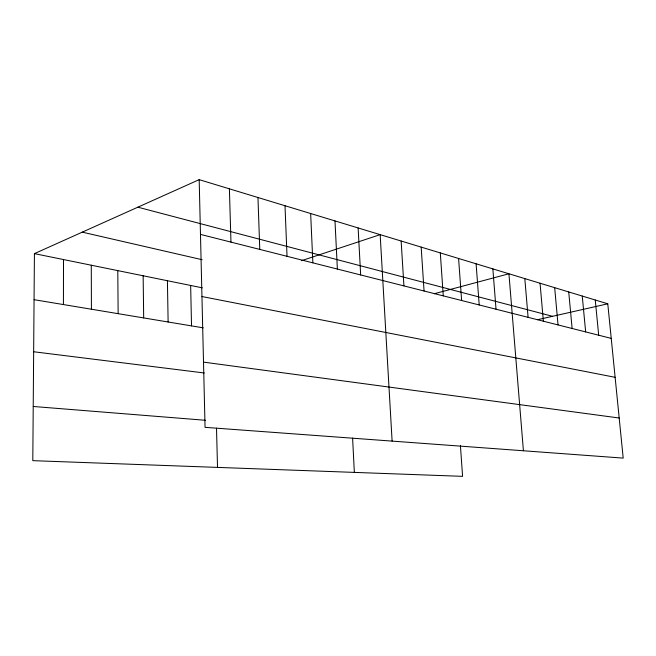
<?xml version="1.0" encoding="UTF-8"?>
<svg xmlns="http://www.w3.org/2000/svg" width="656" height="656" viewBox="0 0 656 656"><rect width="100%" height="100%" fill="white"/><g stroke="black" fill="none" stroke-linecap="round" stroke-linejoin="round"><path stroke-width="0.98" d="M63.419 304.564L63.517 259.563M199.178 179.654L205.057 427.343L623.2 458.109L607.776 303.81L199.178 179.654L34.424 253.634L32.8 460.66L462.587 476.346L460.422 445.645M301.383 260.719L380.16 234.643L392.116 441.103M434.28 293.724L508.925 273.773L523.414 450.762M537.543 319.71L607.776 303.81M33.226 406.474L205.435 420.283M33.653 351.747L204.303 372.977M203.508 362.12L619.19 418.011M34.063 299.677L203.229 327.836M201.95 296.537L615.123 377.315M34.424 253.634L202.278 287.828M82.262 232.15L202.163 259.719M200.482 234.397L611.236 338.389M137.858 207.189L552.524 316.315M595.254 299.997L598.69 335.216M582.241 296.045L585.66 331.911M568.727 291.945L572.122 328.484M554.673 287.672L558.035 324.925M540.044 283.228L543.373 321.21M524.808 278.595L528.096 317.34M492.853 268.886L496.034 309.222M476.092 263.794L479.208 304.966M458.585 258.472L461.635 300.514M440.299 252.921L443.267 295.864M421.177 247.107L424.055 291.002M401.144 241.023L403.924 285.901M358.127 227.952L360.661 274.954M352.6 438.093L354.347 472.394M334.986 220.916L337.373 269.058M310.649 213.528L312.863 262.851M285.007 205.73L287.033 256.307M257.964 197.513L259.776 249.411M229.395 188.838L230.969 242.113M216.505 428.163L217.521 467.4M190.65 285.458L191.527 325.893M167.411 280.719L168.125 321.998M143.147 275.782L143.68 317.922M117.793 270.616L118.137 313.675M91.282 265.213L91.414 309.222"/></g></svg>
